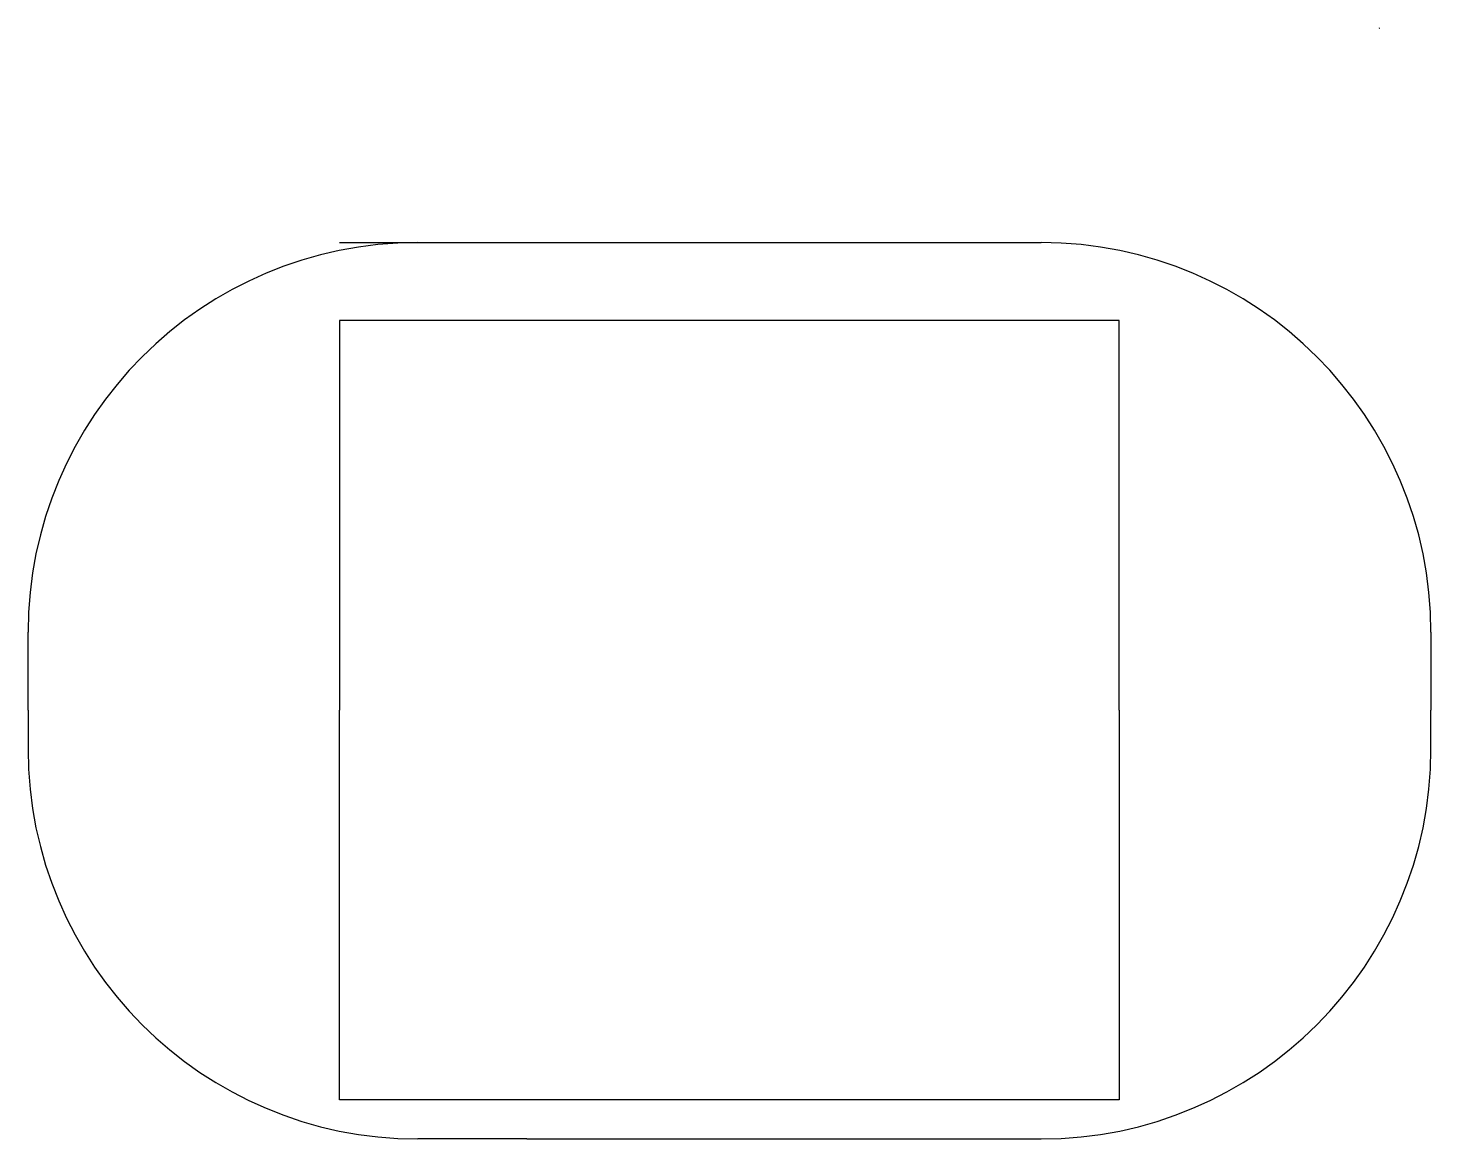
# Model space of a CAD drawing. Header units: millimetres. Extents: x -10 to 35, y 8.8 to 44.4.
import ezdxf

# ---------------------------------------------------------------- set-up
doc = ezdxf.new("R2010")
doc.units = ezdxf.units.MM
doc.layers.get('0').update_dxf_attribs({"linetype": 'CONTINUOUS'})

msp = doc.modelspace()

# ---------------------------------------------------------------- linework, layer by layer
for p, q in [((33.353, 44.38), (33.329, 44.361)), ((0, 37.5), (2.51, 37.5)), ((0, 37.5), (22.5, 37.5)), ((25, 35), (0, 35)), ((0, 35), (0, 22.5)), ((25, 22.5), (25, 35)), ((-9.99, 22.5), (-9.99, 25)), ((35, 25), (35, 22.5)), ((-9.99, 22.5), (-9.99, 21.25)), ((0, 10), (0, 22.5)), ((25, 22.5), (25, 10)), ((35, 21.25), (35, 22.5)), ((25, 10), (0, 10)), ((6, 8.75), (2.51, 8.75)), ((6, 8.75), (22.5, 8.75))]:
    msp.add_line(p, q)
for centre, start, end in [((2.51, 25), 90, 180), ((22.5, 25), 0, 90), ((2.51, 21.25), 180, 270), ((22.5, 21.25), -90, 0)]:
    msp.add_arc(centre, 12.5, start, end)

doc.saveas('drawing.dxf')
